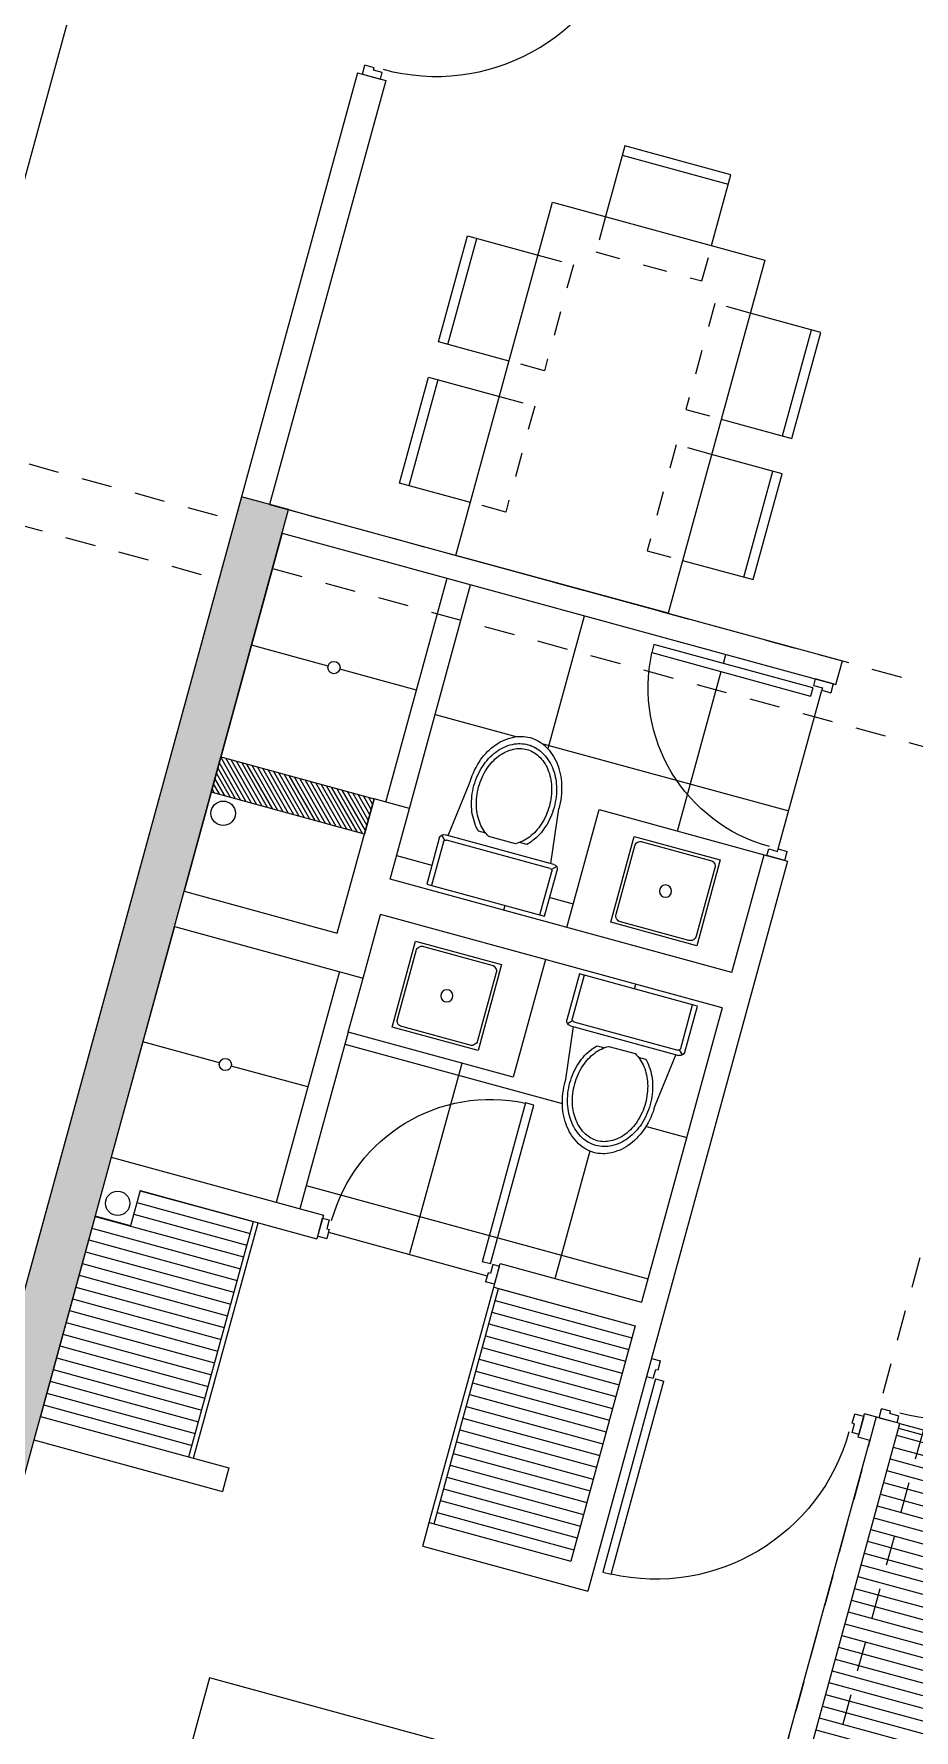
# Model space of a CAD drawing. Header units: millimetres. Extents: x 2471 to 2909, y 1327 to 1568.
# Drawn here: x 2596.99 to 2600.59, y 1375.8 to 1382.75 of the extents above; entities that cross this region are included whole.
import ezdxf

# ---------------------------------------------------------------- set-up
doc = ezdxf.new("R2010")
doc.units = ezdxf.units.MM
doc.set_wipeout_variables(frame=1)
doc.linetypes.add('HIDDEN2', pattern=[0.1875, 0.125, -0.0625])
doc.layers.get('0').update_dxf_attribs({"color": 251, "lineweight": 9})
for name, color, linetype, lineweight in [('A-JARDIN', 251, 'Continuous', 13), ('A-MOBILIARIO', 251, 'Continuous', 13), ('A-MURO BAJO', 251, 'Continuous', 13), ('A-MUROS', 251, 'Continuous', 13), ('A-PLACAS', 251, 'Continuous', 13), ('A-PUERTAS', 251, 'Continuous', 13), ('A-SANITARIOS', 251, 'Continuous', 13), ('A-VIGAS', 251, 'HIDDEN2', 13), ('CLOSET', 251, 'Continuous', 13), ('HATCH', 251, 'Continuous', 13), ('RED-PLUVIAL', 251, 'Continuous', 13)]:
    doc.layers.add(name, color=color, linetype=linetype, lineweight=lineweight)

# ---------------------------------------------------------------- blocks, each defined once
blk = doc.blocks.new('ESTR_PISO-1_PISO')
at = {"layer": 'HATCH'}
h = blk.add_hatch(color=256, dxfattribs=at)
h.dxf.hatch_style = 1
h.paths.add_polyline_path([(-26.45, 2.95), (-29.9, 2.95), (-29.9, 1.5), (-29.65, 1.5), (-29.65, 2.7), (-26.45, 2.7)])
h.paths.add_polyline_path([(-22.65, -2.53), (-18.75, -2.53), (-18.75, 2.87), (-22.45, 2.87), (-22.45, -0.53), (-22.65, -0.53), (-22.65, 3.12), (-18.5, 3.12), (-18.5, -2.78), (-22.65, -2.78)])
h.paths.add_polyline_path([(-29.9, -2.45), (-26.45, -2.45), (-26.45, -2.2), (-29.9, -2.2)])
h.paths.add_polyline_path([(-30.3, -6.8), (-22.4, -6.8), (-22.4, -7.1), (-30.3, -7.1)])
h.paths.add_polyline_path([(-20.85, -4.75), (-21.55, -4.75), (-21.55, -5), (-20.85, -5)])
h.paths.add_polyline_path([(-22.45, 4.92), (-22.45, 6.87), (-18.75, 6.87), (-18.75, 4.92), (-18.55, 4.92), (-18.55, 6.87), (-18.05, 6.87), (-18.05, 7.12), (-22.45, 7.12), (-22.45, 13.72), (-22.65, 13.72), (-22.65, 4.92)])
h.paths.add_polyline_path([(-26.45, 8.52), (-29.65, 8.52), (-29.65, 9.7), (-29.9, 9.7), (-29.9, 8.27), (-26.45, 8.27)])
h.paths.add_polyline_path([(-19.15, 8.92), (-15.75, 8.92), (-15.75, 9.17), (-19.15, 9.17)])
h.paths.add_polyline_path([(-20.65, 18.07), (-16.65, 18.07), (-16.65, 18.32), (-20.65, 18.32)])
h.paths.add_polyline_path([(-19.15, 13.72), (-15.75, 13.72), (-15.75, 13.47), (-19.15, 13.47)])
h.paths.add_polyline_path([(-29.8, 18.32), (-25.8, 18.32), (-25.8, 18.07), (-29.55, 18.07), (-29.55, 17.67), (-29.8, 17.67)])
h.paths.add_polyline_path([(-26.45, 13.37), (-29.9, 13.37), (-29.9, 14.22), (-29.55, 14.22), (-29.55, 13.62), (-26.45, 13.62)])
h.paths.add_polyline_path([(-23.125, 31.12), (-28.725, 31.12), (-28.725, 30.92), (-23.375, 30.92), (-23.375, 24.62), (-23.125, 24.62)])
h.paths.add_polyline_path([(-17.2, 25.67), (-17.2, 24.22), (-17.45, 24.22), (-17.45, 25.67)])
h.paths.add_polyline_path([(-29, 25.67), (-29, 24.22), (-29.25, 24.22), (-29.25, 25.67)])
h.paths.add_polyline_path([(-29.25, 28.37), (-28.2, 28.37), (-28.2, 28.07), (-29.25, 28.07)])
h.paths.add_polyline_path([(-17.2, 30.92), (-17.2, 31.12), (-23.075, 31.12), (-23.075, 30.92)])
at = {"layer": 'A-PLACAS', "elevation": 0}
blk.add_lwpolyline([(-22.45, 4.92), (-22.45, 6.87), (-18.75, 6.87), (-18.75, 4.92), (-18.55, 4.92), (-18.55, 6.87), (-18.05, 6.87), (-18.05, 7.12), (-22.45, 7.12), (-22.45, 13.72), (-22.65, 13.72), (-22.65, 4.92)], close=True, dxfattribs=at)
at = {"layer": 'A-VIGAS'}
for p, q in [((-22.45, 13.72, 0), (-19.15, 13.72, 0)), ((-26.45, 13.62, 0), (-22.65, 13.62, 0)), ((-22.45, 13.47, 0), (-19.15, 13.47, 0)), ((-19.15, 13.47, 0), (-19.15, 9.17, 0)), ((-18.95, 13.47, 0), (-18.95, 9.17, 0)), ((-26.45, 13.37, 0), (-22.65, 13.37, 0))]:
    blk.add_line(p, q, dxfattribs=at)
blk = doc.blocks.new('BOWL-ITALGRIF_VARADERO')
blk.add_lwpolyline([(0.1825, 0.1825), (-0.1825, 0.1825), (-0.1825, -0.1825), (0.1825, -0.1825)], close=True)
blk.add_lwpolyline([(0.145, 0.17), (-0.145, 0.17, 0.414214), (-0.17, 0.145), (-0.17, -0.145, 0.414214), (-0.145, -0.17), (0.145, -0.17, 0.414214), (0.17, -0.145), (0.17, 0.145, 0.414214)], format="xyb", close=True)
blk.add_circle((0, 0), 0.025)
blk = doc.blocks.new('A$C1EFC3661')
at = {"layer": 'A-PUERTAS'}
for p, q in [((0.038, 0.0762), (0.038, 0.75)), ((0.038, 0.75), (0.073, 0.75)), ((0.073, 0.75), (0.073, 0.0762)), ((0.038, 0.0762), (0.073, 0.0762))]:
    blk.add_line(p, q, dxfattribs=at)
at = {"layer": 'A-PUERTAS', "linetype": 'Continuous'}
for p, q in [((0, 0), (0, 0.0762)), ((0, 0.0762), (0.028, 0.0762)), ((0.028, 0.0762), (0.028, 0.0382)), ((0.75, 0.0762), (0.722, 0.0762)), ((0.722, 0.0762), (0.722, 0.0382)), ((0.75, 0), (0.75, 0.0762)), ((0, 0), (0.038, 0)), ((0.028, 0.0382), (0.038, 0.0382)), ((0.038, 0.0382), (0.038, 0)), ((0.712, 0.0382), (0.712, 0)), ((0.722, 0.0382), (0.712, 0.0382)), ((0.75, 0), (0.712, 0))]:
    blk.add_line(p, q, dxfattribs=at)
blk.add_arc((0.038, 0.0762), 0.6738, 89.99756, 90, dxfattribs=at)
at = {"layer": 'A-PUERTAS', "color": 7, "linetype": 'Continuous'}
blk.add_arc((0.038, 0.0762), 0.6738, 0, 87.02248, dxfattribs=at)
blk = doc.blocks.new('SIFON JET_PLANTA')
blk.add_wipeout([(0, -0.25), (-0.195, -0.25), (-0.1995, -0.2495), (-0.2029, -0.2484), (-0.2029, -0.2484), (-0.2067, -0.2462), (-0.2067, -0.2462), (-0.209, -0.244), (-0.209, -0.244), (-0.2091, -0.2441), (-0.2108, -0.2423), (-0.2108, -0.2423), (-0.2108, -0.2423), (-0.2126, -0.2395), (-0.2126, -0.2395), (-0.2138, -0.2369), (-0.2138, -0.2369), (-0.2147, -0.2335), (-0.215, -0.23), (-0.215, -0.227), (-0.215, -0.2181), (-0.44, -0.19), (-0.4428, -0.19), (-0.4467, -0.1899), (-0.449, -0.1899), (-0.4518, -0.1898), (-0.455, -0.1897), (-0.4568, -0.1896), (-0.4592, -0.1894), (-0.4619, -0.1893), (-0.4639, -0.1891), (-0.4651, -0.189), (-0.4651, -0.189), (-0.4695, -0.1887), (-0.4735, -0.1883), (-0.4761, -0.188), (-0.4785, -0.1877), (-0.4812, -0.1874), (-0.4824, -0.1872), (-0.4862, -0.1867), (-0.4884, -0.1864), (-0.4916, -0.1859), (-0.4936, -0.1856), (-0.495, -0.1854), (-0.4974, -0.1849), (-0.4974, -0.1849), (-0.5022, -0.184), (-0.5066, -0.1832), (-0.5094, -0.1826), (-0.5118, -0.1821), (-0.5151, -0.1813), (-0.5177, -0.1807), (-0.5217, -0.1796), (-0.5238, -0.1791), (-0.5267, -0.1783), (-0.5267, -0.1783), (-0.5296, -0.1775), (-0.5321, -0.1768), (-0.5352, -0.1759), (-0.5385, -0.1749), (-0.5385, -0.1749), (-0.5412, -0.174), (-0.5428, -0.1735), (-0.5449, -0.1728), (-0.5465, -0.1722), (-0.5491, -0.1713), (-0.551, -0.1706), (-0.5543, -0.1693), (-0.5568, -0.1683), (-0.5598, -0.1671), (-0.5614, -0.1664), (-0.5644, -0.1652), (-0.5659, -0.1645), (-0.5675, -0.1637), (-0.5702, -0.1625), (-0.5738, -0.1608), (-0.5759, -0.1598), (-0.5781, -0.1587), (-0.5833, -0.1559), (-0.5871, -0.1538), (-0.5896, -0.1524), (-0.5918, -0.1511), (-0.5936, -0.15), (-0.595, -0.1492), (-0.5964, -0.1483), (-0.5987, -0.1469), (-0.6004, -0.1458), (-0.602, -0.1448), (-0.6039, -0.1435), (-0.6058, -0.1422), (-0.607, -0.1415), (-0.6086, -0.1403), (-0.612, -0.1379), (-0.6142, -0.1363), (-0.6153, -0.1355), (-0.6168, -0.1344), (-0.6179, -0.1335), (-0.6193, -0.1324), (-0.6204, -0.1315), (-0.6215, -0.1307), (-0.6223, -0.13), (-0.6235, -0.1291), (-0.6245, -0.1281), (-0.6245, -0.1281), (-0.6262, -0.1268), (-0.6276, -0.1255), (-0.6288, -0.1244), (-0.6305, -0.123), (-0.6318, -0.1217), (-0.6318, -0.1217), (-0.6335, -0.1201), (-0.6347, -0.119), (-0.6347, -0.119), (-0.6379, -0.1158), (-0.64, -0.1137), (-0.6458, -0.1074), (-0.6494, -0.1032), (-0.6554, -0.0958), (-0.6599, -0.0897), (-0.6623, -0.0862), (-0.6646, -0.0826), (-0.6679, -0.0774), (-0.6706, -0.0727), (-0.6722, -0.0699), (-0.6751, -0.0642), (-0.677, -0.0602), (-0.6779, -0.0581), (-0.6792, -0.0551), (-0.6803, -0.0522), (-0.6814, -0.0492), (-0.6827, -0.0457), (-0.6838, -0.0419), (-0.6855, -0.0361), (-0.6864, -0.0321), (-0.687, -0.0296), (-0.6876, -0.0264), (-0.6881, -0.0232), (-0.6891, -0.0164), (-0.6896, -0.0111), (-0.6899, -0.0065), (-0.69, 0), (-0.6899, 0.0044), (-0.6897, 0.0096), (-0.6893, 0.014), (-0.6887, 0.0194), (-0.6881, 0.0236), (-0.6881, 0.0236), (-0.6872, 0.0284), (-0.6867, 0.031), (-0.6855, 0.0361), (-0.6855, 0.0361), (-0.6838, 0.0421), (-0.6838, 0.0421), (-0.6819, 0.048), (-0.6804, 0.0521), (-0.6793, 0.0547), (-0.6779, 0.0582), (-0.6745, 0.0655), (-0.6745, 0.0655), (-0.6722, 0.0699), (-0.6705, 0.0728), (-0.669, 0.0755), (-0.6672, 0.0785), (-0.665, 0.082), (-0.6634, 0.0845), (-0.6611, 0.088), (-0.657, 0.0936), (-0.657, 0.0936), (-0.6534, 0.0984), (-0.6534, 0.0984), (-0.6503, 0.1023), (-0.6453, 0.108), (-0.6386, 0.1152), (-0.6326, 0.121), (-0.6299, 0.1235), (-0.6251, 0.1276), (-0.6206, 0.1314), (-0.6168, 0.1344), (-0.6106, 0.1389), (-0.6061, 0.142), (-0.6, 0.1461), (-0.5963, 0.1484), (-0.5908, 0.1517), (-0.5862, 0.1543), (-0.5794, 0.158), (-0.5693, 0.1629), (-0.5517, 0.1703), (-0.5465, 0.1722), (-0.5385, 0.1749), (-0.5346, 0.176), (-0.5265, 0.1784), (-0.5216, 0.1797), (-0.5148, 0.1813), (-0.5079, 0.1829), (-0.5016, 0.1842), (-0.4865, 0.1867), (-0.4763, 0.188), (-0.4726, 0.1884), (-0.4636, 0.1892), (-0.4549, 0.1897), (-0.449, 0.1899), (-0.44, 0.19), (-0.4322, 0.191), (-0.215, 0.2181), (-0.215, 0.2234), (-0.215, 0.2278), (-0.2149, 0.2323), (-0.2142, 0.2356), (-0.2129, 0.239), (-0.211, 0.2419), (-0.2091, 0.2441), (-0.2077, 0.2455), (-0.2055, 0.247), (-0.2007, 0.2492), (-0.195, 0.25), (-0.195, 0.25), (-0.1605, 0.25), (-0.0975, 0.25), (-0.0323, 0.25), (0, 0.25)])
for p, q in [((-0.215, 0.2181), (-0.44, 0.19)), ((-0.215, -0.23), (-0.215, 0.23)), ((-0.2091, 0.2441), (-0.1921, 0.2271)), ((-0.195, 0.25), (0, 0.25)), ((-0.195, -0.22), (-0.195, 0.22)), ((-0.185, 0.23), (0, 0.23)), ((0, 0.25), (0, -0.25)), ((-0.265, 0.0718), (-0.265, 0.1028)), ((-0.255, -0.0562), (-0.255, 0.0562)), ((-0.265, -0.1028), (-0.265, -0.0718)), ((-0.215, -0.2181), (-0.44, -0.19)), ((-0.2091, -0.2441), (-0.1921, -0.2271)), ((0, -0.25), (-0.195, -0.25)), ((0, -0.23), (-0.185, -0.23))]:
    blk.add_line(p, q)
for points in [[(-0.44, 0.19, 0.076393), (-0.5385, 0.1749, 0.086437), (-0.6168, 0.1344, 0.105872), (-0.6722, 0.0699, 0.125404), (-0.69, 0, 0.125404), (-0.6722, -0.0699, 0.105872), (-0.6168, -0.1344, 0.086437), (-0.5385, -0.1749, 0.076393), (-0.44, -0.19, 0.076393)], [(-0.265, 0.1028, 0.0362), (-0.2844, 0.1202, 0.08725), (-0.3535, 0.1565, 0.077598), (-0.44, 0.17, 0.077598), (-0.5265, 0.1565, 0.08725), (-0.5956, 0.1202, 0.105601), (-0.6443, 0.0627, 0.12364), (-0.66, 0, 0.12364), (-0.6443, -0.0627, 0.105601), (-0.5956, -0.1202, 0.08725), (-0.5265, -0.1565, 0.077598), (-0.44, -0.17, 0.077598)], [(-0.255, 0.0562, 0.100268), (-0.2967, 0.1044, 0.08725), (-0.3596, 0.1374, 0.077598), (-0.44, 0.15, 0.077598), (-0.5204, 0.1374, 0.08725), (-0.5833, 0.1044, 0.105601), (-0.6266, 0.0532, 0.12364), (-0.64, 0, 0.12364), (-0.6266, -0.0532, 0.105601), (-0.5833, -0.1044, 0.08725), (-0.5204, -0.1374, 0.077598), (-0.44, -0.15, 0.077598)], [(-0.44, -0.15, 0.077598), (-0.3596, -0.1374, 0.08725), (-0.2967, -0.1044, 0.100268), (-0.255, -0.0562, 0.12364)], [(-0.44, -0.17, 0.077598), (-0.3535, -0.1565, 0.08725), (-0.2844, -0.1202, 0.0362), (-0.265, -0.1028, 0.12364)]]:
    blk.add_lwpolyline(points, format="xyb")
for centre, radius, start, end in [((-0.195, 0.23), 0.02, 90, 180), ((-0.185, 0.22), 0.01, 90, 180), ((-0.195, -0.23), 0.02, 180, 270), ((-0.185, -0.22), 0.01, 180, 270)]:
    blk.add_arc(centre, radius, start, end)
blk = doc.blocks.new('CAMA 2PLAZAS C_VELADOR')
at = {"layer": 'A-MOBILIARIO'}
for p, q in [((-1.8499, 0), (-0.3999, 0)), ((-1.8499, -0.06), (-1.8499, 0)), ((-0.3999, 0), (-0.3999, -0.06))]:
    blk.add_line(p, q, dxfattribs=at)
at = {"layer": 'A-MOBILIARIO', "linetype": 'Continuous'}
for p, q in [((-1.8499, -0.06), (-0.3999, -0.06)), ((-1.8499, -1.9), (-1.8499, -0.06)), ((-0.3999, -0.06), (-0.3999, -1.9)), ((-1.6633, -0.3958), (-1.6633, -0.1184)), ((-1.6327, -0.0878), (-1.2086, -0.0878)), ((-1.1779, -0.1184), (-1.1779, -0.3958)), ((-1.0719, -0.3958), (-1.0719, -0.1184)), ((-1.0413, -0.0878), (-0.6172, -0.0878)), ((-0.5866, -0.1184), (-0.5866, -0.4118)), ((-1.8499, -0.396), (-0.7546, -0.396)), ((-0.3999, -0.7507), (-0.7546, -0.396)), ((-0.7546, -0.396), (-0.7546, -0.7507)), ((-0.7546, -0.452), (-1.8499, -0.452)), ((-0.6172, -0.4424), (-0.7082, -0.4424)), ((-0.7546, -0.7507), (-0.3999, -0.7507)), ((-0.3999, -1.9), (-1.8499, -1.9))]:
    blk.add_line(p, q, dxfattribs=at)
at = {"layer": 'A-MOBILIARIO'}
for points in [[(-2.2499, -0.4), (-1.8499, -0.4), (-1.8499, 0), (-2.2499, 0)], [(-0.4, -0.4), (0, -0.4), (0, 0), (-0.4, 0)]]:
    blk.add_lwpolyline(points, close=True, dxfattribs=at)
for centre in [(-2.0499, -0.2), (-0.2, -0.2)]:
    blk.add_circle(centre, 0.1344, dxfattribs=at)
at = {"layer": 'A-MOBILIARIO', "linetype": 'Continuous'}
for centre, start, end in [((-1.6327, -0.1184), 90, 180), ((-1.2086, -0.1184), 0, 90), ((-1.0413, -0.1184), 90, 180), ((-0.6172, -0.1184), 0, 90), ((-0.6172, -0.4118), 270, 0)]:
    blk.add_arc(centre, 0.0306, start, end, dxfattribs=at)
blk = doc.blocks.new('P-90 MARCO 3.5x1.5')
at = {"layer": 'A-PUERTAS'}
for p, q in [((0.038, 0.0762), (0.038, 0.8962)), ((0.038, 0.8962), (0.073, 0.8962)), ((0.073, 0.8962), (0.073, 0.0762)), ((0.038, 0.0762), (0.073, 0.0762))]:
    blk.add_line(p, q, dxfattribs=at)
at = {"layer": 'A-PUERTAS', "linetype": 'Continuous'}
for p, q in [((0, 0), (0, 0.0762)), ((0, 0.0762), (0.028, 0.0762)), ((0.028, 0.0762), (0.028, 0.0382)), ((0.9, 0.0762), (0.872, 0.0762)), ((0.872, 0.0762), (0.872, 0.0382)), ((0.9, 0), (0.9, 0.0762)), ((0.028, 0.0382), (0.038, 0.0382)), ((0.038, 0.0382), (0.038, 0)), ((0.862, 0.0382), (0.862, 0)), ((0.872, 0.0382), (0.862, 0.0382)), ((0, 0), (0.038, 0)), ((0.9, 0), (0.862, 0))]:
    blk.add_line(p, q, dxfattribs=at)
at = {"layer": 'A-PUERTAS', "color": 7, "linetype": 'Continuous'}
blk.add_arc((0.038, 0.0762), 0.82, 0, 87.55371, dxfattribs=at)
blk = doc.blocks.new('P-80 MARCO 3.5x1.5')
at = {"layer": 'A-PUERTAS'}
for p, q in [((0.038, 0.0762), (0.038, 0.7962)), ((0.038, 0.7962), (0.073, 0.7962)), ((0.073, 0.7962), (0.073, 0.0762)), ((0.038, 0.0762), (0.073, 0.0762))]:
    blk.add_line(p, q, dxfattribs=at)
at = {"layer": 'A-PUERTAS', "linetype": 'Continuous'}
for p, q in [((0, 0), (0, 0.0762)), ((0, 0.0762), (0.028, 0.0762)), ((0.028, 0.0762), (0.028, 0.0382)), ((0.8, 0.0762), (0.772, 0.0762)), ((0.772, 0.0762), (0.772, 0.0382)), ((0.8, 0), (0.8, 0.0762)), ((0, 0), (0.038, 0)), ((0.028, 0.0382), (0.038, 0.0382)), ((0.038, 0.0382), (0.038, 0)), ((0.762, 0.0382), (0.762, 0)), ((0.772, 0.0382), (0.762, 0.0382)), ((0.8, 0), (0.762, 0))]:
    blk.add_line(p, q, dxfattribs=at)
at = {"layer": 'A-PUERTAS', "color": 7, "linetype": 'Continuous'}
blk.add_arc((0.0365, 0.0755), 0.7216, 0.05198, 87.09685, dxfattribs=at)
blk = doc.blocks.new('TORRE-B_PLAN-GEN')
at = {"layer": 'HATCH'}
h = blk.add_hatch(dxfattribs=at)
h.set_pattern_fill('_USER', color=256, scale=0.6, double=1, pattern_type=0)
h.set_pattern_definition([(270, (-21.65, 29.27), (0.6, 0), []), (0, (-21.65, 29.27), (8e-17, 0.6), [])])
h.paths.add_polyline_path([(-20.2, 28.52), (-20.1881, 28.52), (-20.1881, 28.548), (-20.1501, 28.548), (-20.1501, 29.242), (-20.1881, 29.242), (-20.1881, 29.232), (-20.1881, 29.197), (-20.8619, 29.197), (-20.8619, 29.232), (-20.1881, 29.232), (-20.1881, 29.27), (-21.65, 29.27), (-21.65, 28.02), (-20.9, 28.02), (-20.9, 28.52)])
h.paths.add_polyline_path([(-20.1881, 28.548), (-20.1881, 28.52), (-20.1119, 28.52), (-20.1119, 28.558), (-20.1501, 28.558), (-20.1501, 28.548)])
h = blk.add_hatch(dxfattribs=at)
h.set_pattern_fill('ANSI31', color=256, scale=0.005, angle=-90)
h.set_pattern_definition([(315, (-134.884748, 358.728512), (0.01122532015, 0.01122532015), [])])
h.paths.add_polyline_path([(-21.8, 28.32), (-21.8, 28.17), (-22.45, 28.17), (-22.45, 28.32)])
h = blk.add_hatch(dxfattribs=at)
h.set_pattern_fill('_USER', color=256, scale=0.6, double=1, pattern_type=0)
h.set_pattern_definition([(270, (-21.65, 27.87), (0.6, 0), []), (0, (-21.65, 27.87), (8e-17, 0.6), [])])
h.paths.add_polyline_path([(-20.95, 27.87), (-20.95, 27.37), (-21.65, 27.37), (-21.65, 26.62), (-21.65, 26.6081), (-21.622, 26.6081), (-21.622, 26.5701), (-21.612, 26.5701), (-20.938, 26.5582), (-20.938, 26.5701), (-20.928, 26.6081), (-20.973, 26.6081), (-20.973, 27.2819), (-20.938, 27.2819), (-20.938, 26.6081), (-20.9, 26.6081), (-20.9, 26.62), (-20.2, 26.62), (-20.2, 27.87)])
h.paths.add_polyline_path([(-20.938, 27.2819), (-20.973, 27.2819), (-20.973, 26.6081), (-20.938, 26.6081)], flags=16)
h = blk.add_hatch(dxfattribs=at)
h.set_pattern_fill('_USER', color=256, scale=0.05, pattern_type=0)
h.set_pattern_definition([(0, (-22.3, 20.27), (2e-18, 0.05), [])])
h.paths.add_polyline_path([(-22.3, 26.37), (-22.45, 26.37), (-22.45, 25.52), (-21.82, 25.52), (-21.82, 26.52), (-22.3, 26.52)])
h = blk.add_hatch(dxfattribs=at)
h.set_pattern_fill('_USER', color=256, scale=0.05, pattern_type=0)
h.set_pattern_definition([(0, (-20.73, 20.27), (2e-18, 0.05), [])])
h.paths.add_polyline_path([(-20.78, 26.52), (-20.2, 26.52), (-20.2, 25.52), (-20.78, 25.52)])
h = blk.add_hatch(dxfattribs=at)
h.set_pattern_fill('_USER', color=256, scale=0.05, pattern_type=0)
h.set_pattern_definition([(0, (-19, 19.37), (2e-18, 0.05), [])])
h.paths.add_polyline_path([(-18.8, 24.97), (-18.8, 24.82), (-18.47, 24.82), (-18.47, 26.4), (-19.05, 26.4), (-19.05, 24.97)])
for p, q in [((-22.125, 28.795, 0), (-22.45, 28.795, 0)), ((-21.75, 28.795, 0), (-22.075, 28.795, 0)), ((-22.125, 27.11, 0), (-22.45, 27.11, 0)), ((-21.75, 27.11, 0), (-22.075, 27.11, 0))]:
    blk.add_line(p, q)
for centre in [(-22.1, 28.795, 0), (-22.1, 27.11, 0)]:
    blk.add_circle(centre, 0.025)
at = {"layer": 'A-MOBILIARIO', "extrusion": (3.60285e-08, 4.49067e-08, 1)}
for p, q in [((-21.065, 31.13, 0), (-21.515, 31.13, 0)), ((-22, 30.195, 0), (-22, 30.645, 0)), ((-20.58, 30.195, 0), (-20.58, 30.645, 0)), ((-22, 29.595, 0), (-22, 30.045, 0)), ((-20.58, 29.595, 0), (-20.58, 30.045, 0))]:
    blk.add_line(p, q, dxfattribs=at)
at = {"layer": 'A-MOBILIARIO', "extrusion": (3.60285e-08, 4.49067e-08, 1), "elevation": 0}
for points in [[(-21.065, 30.87), (-21.065, 31.17), (-21.515, 31.17), (-21.515, 30.87)], [(-20.84, 30.87), (-20.84, 29.37), (-21.74, 29.37), (-21.74, 30.87), (-20.84, 30.87)], [(-21.74, 30.195), (-22.04, 30.195), (-22.04, 30.645), (-21.74, 30.645)], [(-20.84, 30.195), (-20.54, 30.195), (-20.54, 30.645), (-20.84, 30.645)], [(-21.74, 29.595), (-22.04, 29.595), (-22.04, 30.045), (-21.74, 30.045)], [(-20.84, 29.595), (-20.54, 29.595), (-20.54, 30.045), (-20.84, 30.045)]]:
    blk.add_lwpolyline(points, dxfattribs=at)
at = {"layer": 'A-MOBILIARIO', "linetype": 'HIDDEN2', "ltscale": 0.5, "extrusion": (3.60285e-08, 4.49067e-08, 1), "elevation": 0}
for points in [[(-21.515, 30.87), (-21.515, 30.72), (-21.065, 30.72), (-21.065, 30.87)], [(-21.74, 30.645), (-21.59, 30.645), (-21.59, 30.195), (-21.74, 30.195)], [(-20.84, 30.645), (-20.99, 30.645), (-20.99, 30.195), (-20.84, 30.195)], [(-21.74, 30.045), (-21.59, 30.045), (-21.59, 29.595), (-21.74, 29.595)], [(-20.84, 30.045), (-20.99, 30.045), (-20.99, 29.595), (-20.84, 29.595)]]:
    blk.add_lwpolyline(points, dxfattribs=at)
at = {"layer": 'A-MURO BAJO', "color": 4}
for p, q in [((-21.75, 28.32, 0), (-21.75, 29.27, 0)), ((-21.65, 28.32, 0), (-21.65, 29.27, 0)), ((-21.75, 27.6, 0), (-21.75, 26.62, 0)), ((-21.65, 27.37, 0), (-21.65, 26.62, 0))]:
    blk.add_line(p, q, dxfattribs=at)
at = {"layer": 'A-MURO BAJO', "elevation": 0}
for points in [[(-20.9, 28.02), (-20.9, 28.52), (-20.2, 28.52)], [(-20.95, 27.87), (-20.95, 27.37), (-21.65, 27.37), (-21.65, 27.6)]]:
    blk.add_lwpolyline(points, dxfattribs=at)
at = {"layer": 'A-MUROS'}
for p, q in [((-22.65, 31.17, 0), (-22.65, 22.57, 0)), ((-22.65, 31.17, 0), (-22.53, 31.17, 0)), ((-22.53, 31.17, 0), (-22.53, 29.37, 0)), ((-23.85, 31.07, 0), (-23.85, 26.2, 0)), ((-22.53, 29.37, 0), (-20.1, 29.37, 0)), ((-20.1, 29.27, 0), (-20.1, 29.37, 0)), ((-22.45, 29.27, 0), (-20.1, 29.27, 0)), ((-22.45, 29.27, 0), (-22.45, 27.75, 0)), ((-20.2, 28.02, 0), (-20.2, 28.52, 0)), ((-20.2, 28.52, 0), (-20.1, 28.52, 0)), ((-20.1, 28.52, 0), (-20.1, 25.42, 0)), ((-21.8, 27.75, 0), (-21.8, 28.32, 0)), ((-20.2, 28.02, 0), (-21.65, 28.02, 0)), ((-20.2, 27.87, 0), (-21.65, 27.87, 0)), ((-20.2, 27.87, 0), (-20.2, 26.62, 0)), ((-22.45, 27.75, 0), (-21.8, 27.75, 0)), ((-22.45, 27.6, 0), (-22.45, 26.62, 0)), ((-22.45, 26.62, 0), (-21.55, 26.62, 0)), ((-21.55, 26.62, 0), (-21.55, 26.52, 0)), ((-20.8, 26.52, 0), (-20.8, 26.62, 0)), ((-20.8, 26.62, 0), (-20.2, 26.62, 0)), ((-22.3, 26.52, 0), (-21.55, 26.52, 0)), ((-22.3, 26.52, 0), (-22.3, 26.37, 0)), ((-20.8, 26.52, 0), (-20.2, 26.52, 0)), ((-20.2, 26.52, 0), (-20.2, 25.52, 0)), ((-19.2, 26.32, 0), (-19.2, 26.42, 0)), ((-19.05, 26.42, 0), (-19.2, 26.42, 0)), ((-19.05, 24.97, 0), (-19.05, 26.42, 0)), ((-22.45, 26.37, 0), (-22.45, 25.52, 0)), ((-22.3, 26.37, 0), (-22.45, 26.37, 0)), ((-19.15, 26.32, 0), (-19.2, 26.32, 0)), ((-19.15, 24.57, 0), (-19.15, 26.32, 0)), ((-22.45, 25.52, 0), (-21.65, 25.52, 0)), ((-21.65, 25.52, 0), (-21.65, 25.42, 0)), ((-20.8, 25.42, 0), (-20.8, 25.52, 0)), ((-20.8, 25.52, 0), (-20.2, 25.52, 0)), ((-22.45, 25.42, 0), (-21.65, 25.42, 0)), ((-20.8, 25.42, 0), (-20.1, 25.42, 0))]:
    blk.add_line(p, q, dxfattribs=at)
at = {"layer": 'A-MUROS', "color": 3, "elevation": 0}
blk.add_lwpolyline([(-21.8, 28.32), (-21.8, 28.17), (-22.45, 28.17), (-22.45, 28.32)], close=True, dxfattribs=at)
at = {"layer": 'A-MUROS', "elevation": 0}
for points in [[(-21.65, 28.02), (-21.65, 28.32), (-21.8, 28.32)], [(-22.45, 27.6), (-21.65, 27.6), (-21.65, 27.87)]]:
    blk.add_lwpolyline(points, dxfattribs=at)
at = {"layer": 'CLOSET'}
for p, q in [((-21.82, 25.52, 0), (-21.82, 26.52, 0)), ((-21.8, 25.52, 0), (-21.8, 26.52, 0)), ((-20.8, 25.52, 0), (-20.8, 26.52, 0)), ((-20.78, 25.52, 0), (-20.78, 26.52, 0))]:
    blk.add_line(p, q, dxfattribs=at)
at = {"layer": 'CLOSET', "elevation": 0}
for points in [[(-19.05, 26.42), (-18.45, 26.42), (-18.45, 24.82)], [(-19.05, 26.4), (-18.47, 26.4), (-18.47, 24.82)]]:
    blk.add_lwpolyline(points, dxfattribs=at)
at = {"layer": 'HATCH'}
for p, q in [((-20.1501, 28.558, 0), (-20.1501, 29.232, 0)), ((-21.512, 26.5582, 0), (-20.838, 26.5582, 0))]:
    blk.add_line(p, q, dxfattribs=at)
at = {"layer": 'RED-PLUVIAL'}
for centre in [(-22.38, 28.1, 0), (-22.375, 26.445, 0), (-22.375, 26.445, 0)]:
    blk.add_circle(centre, 0.05, dxfattribs=at)
blk.add_blockref('ESTR_PISO-1_PISO', (0, 15.65, 0))
at = {"layer": 'A-MOBILIARIO', "extrusion": (-3.60286e-08, -4.49068e-08, -1), "zscale": -1, "rotation": 179.9999999999999}
blk.add_blockref('CAMA 2PLAZAS C_VELADOR', (19.6501, 22.77, 0), dxfattribs=at)
at = {"layer": 'A-PUERTAS', "linetype": 'Continuous', "extrusion": (3.60285e-08, 4.49067e-08, 1), "rotation": 270}
blk.add_blockref('P-90 MARCO 3.5x1.5', (-22.6281, 32.07, 0), dxfattribs=at)
at = {"layer": 'A-PUERTAS', "linetype": 'Continuous', "extrusion": (4.49068e-08, -3.60286e-08, -1), "zscale": -1, "rotation": 270}
blk.add_blockref('A$C1EFC3661', (20.1119, 29.27, 0), dxfattribs=at)
at = {"layer": 'A-PUERTAS', "linetype": 'Continuous', "extrusion": (-3.60286e-08, -4.49068e-08, -1), "zscale": -1}
blk.add_blockref('A$C1EFC3661', (20.8, 26.5319, 0), dxfattribs=at)
at = {"layer": 'A-PUERTAS', "linetype": 'Continuous', "extrusion": (3.60286e-08, 4.49068e-08, 1), "rotation": 270}
blk.add_blockref('P-80 MARCO 3.5x1.5', (-19.1381, 27.22, 0), dxfattribs=at)
at = {"layer": 'A-PUERTAS', "linetype": 'Continuous', "extrusion": (4.49067e-08, 3.60285e-08, -1), "zscale": -1, "rotation": 180}
blk.add_blockref('P-90 MARCO 3.5x1.5', (20.1, 26.4081, 0), dxfattribs=at)
at = {"layer": 'A-SANITARIOS', "xscale": -1}
blk.add_blockref('BOWL-ITALGRIF_VARADERO', (-20.55, 28.27, 0), dxfattribs=at)
at = {"layer": 'A-SANITARIOS', "xscale": -1.000000000000001, "rotation": 179.9999999999999}
blk.add_blockref('BOWL-ITALGRIF_VARADERO', (-21.3, 27.62, 0), dxfattribs=at)
at = {"layer": 'A-SANITARIOS', "extrusion": (-4.49068e-08, -3.60286e-08, -1), "zscale": -1, "rotation": 270.0000013312231}
blk.add_blockref('SIFON JET_PLANTA', (21.25, 28.04, 0), dxfattribs=at)
at = {"layer": 'A-SANITARIOS', "extrusion": (4.49068e-08, 3.60286e-08, -1), "zscale": -1, "rotation": 90.00000133122361}
blk.add_blockref('SIFON JET_PLANTA', (20.55, 27.85, 0), dxfattribs=at)
blk = doc.blocks.new('terraza esquina')
at = {"layer": 'A-JARDIN', "true_color": 0x4d6600}
h = blk.add_hatch(dxfattribs=at)
h.set_pattern_fill('AR-SAND', color=58, scale=0.001, angle=15.2922)
h.set_pattern_definition([(52.7922, (-225.920287, -156.84542), (-0.0144512492, 0.0467864795), [0, -0.038608, 0, -0.04318, 0, -0.041275]), (22.7922, (-225.920287, -156.84542), (0.024455046, 0.081000276), [0, -0.020828, 0, -0.034798, 0, -0.013335]), (342.7922, (-225.950423, -156.85366), (0.076260692, 0.0210004), [0, -0.0127, 0, -0.04572, 0, -0.05969]), (332.7922, (-225.95042, -156.85366), (0.06777257, 0.041641784), [0, -0.00635, 0, -0.029972, 0, -0.03429])])
edge = h.paths.add_edge_path()
edge.add_line((32.674, 40.9484), (32.6741, 51.0448))
edge.add_line((32.6741, 51.0448), (37.7272, 47.4153))
edge.add_arc((37.1438, 46.6031), 1, -44.76453, 54.31138, ccw=False)
edge.add_line((37.8538, 45.8989), (35.669, 43.6961))
edge.add_arc((37.089, 42.2877), 2, 135.23547, 238.37136)
edge.add_line((36.0402, 40.5848), (38.9, 38.8234))
edge.add_arc((38.3756, 37.972), 1, -38.06577, 58.37136, ccw=False)
edge.add_line((39.1629, 37.3554), (35.5816, 32.7824))
edge.add_arc((37.1562, 31.5493), 2, 141.93423, 231.84968)
edge.add_line((35.9207, 29.9765), (39.0247, 27.5383))
edge.add_arc((38.5614, 26.9485), 0.75, -90, 51.84968, ccw=False)
edge.add_line((38.5614, 26.1985), (31.824, 26.1985))
edge.add_line((31.824, 26.1985), (31.824, 27.8484))
edge.add_line((31.824, 27.8484), (30.9239, 27.8484))
edge.add_line((30.9239, 27.8484), (30.9239, 29.6484))
edge.add_line((30.9239, 29.6484), (34.1239, 29.6484))
edge.add_line((34.1239, 29.6484), (34.1239, 31.3043))
edge.add_spline(control_points=[(34.1239, 31.3043), (34.2045, 31.227), (34.4631, 30.979), (34.4623, 30.4403), (34.4791, 29.8928), (35.0409, 29.6516), (34.4689, 29.1251), (33.9577, 29.057), (33.5052, 28.3635), (33.1871, 29.0446), (32.5631, 28.791), (32.2259, 29.3535), (31.7437, 29.3932), (31.3083, 29.1094), (31.7384, 28.7611), (31.071, 28.5535), (31.6808, 28.0811), (32.3547, 28.72), (32.0563, 28.0097), (32.5367, 27.7323), (32.917, 28.184), (33.2871, 27.6352), (33.5901, 28.0135), (33.9082, 27.5378), (34.2782, 27.9698), (34.7871, 28.2414), (34.9654, 27.6411), (35.5605, 27.5763), (35.6934, 27.985), (36.1261, 28.1097), (36.4182, 27.7535), (36.8398, 28.0139), (37.0324, 27.6051), (37.599, 27.8399), (37.1602, 28.1773), (37.6099, 28.5173), (37.1628, 28.6474), (36.8141, 28.7783), (36.7717, 28.3277), (36.2323, 28.178), (36.0851, 28.6406), (36.1811, 28.9728), (36.5603, 29.0256), (36.2848, 29.3345), (36.0608, 28.9724), (35.9129, 29.5905), (35.4285, 29.5807), (35.4785, 29.9979), (35.2969, 30.3124), (34.8499, 30.2168), (34.971, 30.8368), (34.4297, 31.2274), (34.9622, 31.6173), (34.8934, 32.0608), (35.1307, 32.3756), (34.9175, 32.6782), (35.215, 32.8544), (34.8744, 33.1485), (35.3152, 33.4195), (35.6992, 33.4626), (35.6602, 33.7214), (35.8177, 33.9157), (36.0916, 33.7237), (36.0489, 34.1909), (36.2858, 34.4493), (36.7439, 34.3671), (36.5856, 34.7724), (36.3192, 34.4808), (35.9887, 34.7371), (36.2726, 35.0983), (36.6229, 35.1846), (36.8778, 35.7263), (37.1795, 35.3071), (37.5653, 35.5501), (37.3804, 35.8154), (37.3524, 36.2678), (38.108, 36.4501), (37.6541, 36.9571), (37.353, 36.5632), (37.3654, 37.1491), (37.0461, 37.4541), (37.5529, 37.7106), (37.0163, 37.8824), (37.3428, 38.3211), (36.9563, 38.3574), (36.9658, 38.7355), (37.4468, 38.9819), (37.4887, 38.5083), (37.9514, 38.7256), (37.6545, 39.1822), (37.3444, 39.2717), (37.1741, 39.6679), (36.9145, 39.3205), (36.6924, 39.811), (36.4868, 39.3485), (36.2055, 39.8408), (36.129, 40.1577), (35.6673, 40.1458), (35.9293, 40.4816), (35.3778, 40.6752), (35.5197, 40.3141), (35.1565, 40.2318), (35.0622, 40.5322), (34.7959, 40.8083), (35.0501, 40.9367), (35.0281, 41.2313), (34.7246, 41.4537), (34.8872, 41.8319), (34.655, 42.1657), (34.9027, 42.3005), (34.7485, 42.5343), (34.6142, 42.3446), (34.4377, 42.6349), (34.6729, 42.8308), (34.347, 43.0695), (34.742, 43.135), (34.7916, 43.6537), (35.0398, 43.169), (35.2284, 43.5435), (34.8089, 43.6152), (35.0733, 44.0331), (35.371, 44.0596), (35.4308, 44.3466), (35.4034, 44.801), (35.9473, 44.4695), (36.1371, 44.9629), (36.3409, 45.2883), (36.0884, 45.5935), (35.795, 45.2926), (35.6921, 45.6377), (35.4656, 45.4781), (35.0697, 45.6644), (35.3102, 46.0721), (35.1685, 46.6591), (35.7542, 46.3535), (35.894, 46.9096), (35.8764, 47.5847), (36.3852, 47.2258), (36.8113, 47.7027), (36.2164, 47.7304), (36.4839, 48.199), (35.9585, 48.1995), (36.2031, 47.9248), (36.0403, 47.7739), (35.8011, 47.524), (35.6613, 48.0911), (35.0891, 48.3458), (35.5997, 48.6042), (35.2068, 48.7849), (35.1927, 49.0697), (34.883, 49.0637), (34.9551, 48.8601), (34.6445, 48.7905), (34.6654, 49.1803), (34.2706, 49.2461), (33.8983, 49.1281), (33.8303, 49.4769), (33.6959, 49.7965), (33.1921, 49.6481), (33.4691, 49.3404), (33.2239, 49.2116), (33.0762, 49.4147), (32.9901, 49.0883), (33.239, 49.0864), (33.2217, 48.7926), (33.3963, 48.9314), (33.5143, 48.7146), (33.3984, 48.655), (33.3417, 48.6258)], knot_values=[0, 0, 0, 0, 0.325992, 1.045727, 1.530671, 1.827246, 2.503225, 2.888886, 3.601597, 3.977482, 4.52427, 5.149665, 5.580895, 5.947946, 6.230895, 6.651616, 7.039077, 7.684275, 8.077303, 8.470535, 8.891379, 9.401716, 9.634108, 9.936062, 10.564729, 10.865656, 11.456332, 11.888489, 12.248234, 12.576925, 13.030745, 13.363809, 13.69048, 14.076141, 14.405129, 14.744668, 15.096397, 15.390072, 15.673021, 16.149605, 16.523474, 16.874373, 17.078495, 17.329084, 17.501253, 17.958454, 18.349457, 18.644827, 19.024488, 19.240544, 19.741086, 20.278689, 20.784398, 21.1692, 21.562043, 21.80928, 22.037419, 22.263778, 22.74482, 23.076859, 23.221084, 23.452032, 23.630928, 23.911109, 24.350053, 24.634942, 24.838822, 25.138971, 25.401677, 25.729083, 26.191401, 26.601997, 26.94079, 27.270016, 27.45762, 27.798321, 28.480547, 28.811913, 29.050127, 29.421275, 29.86204, 30.138883, 30.442367, 30.833746, 31.031375, 31.284062, 31.725603, 31.974528, 32.246514, 32.689642, 33.093817, 33.352817, 33.567457, 33.914132, 34.128356, 34.494424, 34.961615, 35.18537, 35.403205, 35.759667, 35.949366, 36.165133, 36.522605, 36.839114, 36.955502, 37.246003, 37.526252, 37.981231, 38.286114, 38.450341, 38.636607, 38.739539, 38.947905, 39.229543, 39.447312, 39.679487, 40.036387, 40.300212, 40.504937, 40.751545, 41.146826, 41.404593, 41.563928, 41.986869, 42.285769, 42.872455, 43.137003, 43.404908, 43.697906, 43.910283, 44.06541, 44.358909, 44.913408, 45.253241, 45.631957, 46.086857, 46.631847, 47.036933, 47.401921, 47.722849, 48.063841, 48.315067, 48.537502, 48.729139, 48.907615, 49.423788, 49.873149, 50.150958, 50.411953, 50.746704, 50.905549, 51.01571, 51.229362, 51.440715, 51.892974, 52.160142, 52.427146, 52.769441, 53.091085, 53.370271, 53.526337, 53.675686, 53.873288, 54.042242, 54.248627, 54.341807, 54.514737, 54.680296, 54.680296, 54.680296, 54.680296], degree=3, periodic=0)
edge.add_spline(control_points=[(33.3417, 48.6258), (33.2559, 48.6105), (33.0751, 48.5782), (33.312, 48.0877), (32.8836, 47.3286), (33.5644, 47.5), (33.5791, 47.1216), (33.4327, 46.817), (32.9902, 47.1377), (33.3477, 46.4117), (32.986, 46.1466), (32.9797, 45.7488), (33.2062, 45.4774), (32.7684, 45.0985), (33.2063, 45.2407), (33.4896, 44.9104), (33.0755, 44.7721), (33.3868, 44.4588), (33.1123, 44.2226), (32.7753, 44.0902), (32.966, 43.7198), (32.7394, 43.2821), (33.1547, 43.2941), (33.2093, 42.9758), (33.0328, 42.871), (33.0049, 42.6525), (32.9685, 42.3921), (33.3692, 42.2923), (32.9681, 41.9798), (33.0247, 41.5492), (33.5182, 41.5878), (33.4139, 41.1041), (33.6323, 40.7311), (33.9367, 40.8926), (34.1097, 40.4272), (33.712, 40.5598), (33.7151, 40.1839), (34.0167, 40.0508), (33.8864, 39.574), (33.5845, 39.3308), (33.79, 38.8268), (34.0621, 39.2771), (34.4533, 38.7508), (33.8148, 38.6887), (34.5607, 38.3945), (33.97, 38.2317), (34.1133, 37.6921), (33.6373, 37.9294), (33.6201, 37.5448), (33.5911, 37.2692), (33.7284, 36.9421), (34.1359, 36.818), (33.8514, 36.5028), (33.7129, 36.0937), (34.2988, 35.8677), (33.9251, 35.567), (33.6937, 35.8332), (33.6074, 35.6144), (33.4103, 35.4132), (33.8838, 35.3159), (33.544, 35.007), (33.9878, 34.7668), (34.0872, 35.2069), (34.5567, 35.0798), (34.4091, 34.6873), (34.9665, 34.8077), (35.0853, 33.9503), (34.5283, 34.1), (34.5025, 34.3729), (34.1854, 34.2487), (34.3098, 33.9317), (34.196, 33.7423), (34.124, 33.6224)], knot_values=[0, 0, 0, 0, 0.212693, 0.448327, 1.324982, 1.592455, 1.941718, 2.1606, 2.426364, 2.899717, 3.386602, 3.69186, 3.981915, 4.335381, 4.564495, 4.898461, 5.123575, 5.429382, 5.719503, 6.01983, 6.351505, 6.758715, 7.00452, 7.251488, 7.470371, 7.535228, 7.909532, 8.068993, 8.490126, 8.812154, 9.090134, 9.602654, 9.910724, 10.110123, 10.425197, 10.625864, 10.913552, 11.09954, 11.540145, 12.003537, 12.283487, 12.574356, 12.949024, 13.211422, 13.608241, 13.923692, 14.314407, 14.607828, 14.833523, 15.190129, 15.526669, 15.827393, 16.112219, 16.499576, 16.970297, 17.200732, 17.486262, 17.590393, 17.819072, 18.103532, 18.363639, 18.647334, 18.992303, 19.320774, 19.551511, 19.847167, 20.460152, 20.82148, 20.925082, 21.161162, 21.392858, 21.792176, 21.792176, 21.792176, 21.792176], degree=3, periodic=0)
edge.add_line((34.124, 33.6224), (34.124, 34.4484))
edge.add_line((34.124, 34.4484), (33.324, 34.4484))
edge.add_line((33.324, 34.4484), (33.324, 40.9484))
edge.add_line((33.324, 40.9484), (32.674, 40.9484))
edge = h.paths.add_edge_path(flags=16)
edge.add_arc((36.2032, 27.1102), 0.6, 0, 180)
edge.add_arc((36.2032, 27.1102), 0.6, 180, 360)
edge = h.paths.add_edge_path(flags=16)
edge.add_arc((34.5028, 27.1099), 0.6, 0, 180)
edge.add_arc((34.5028, 27.1099), 0.6, 180, 360)
edge = h.paths.add_edge_path(flags=16)
edge.add_arc((32.8028, 27.1099), 0.6, 0, 180)
edge.add_arc((32.8028, 27.1099), 0.6, 180, 360)
edge = h.paths.add_edge_path(flags=16)
edge.add_arc((37.9028, 27.1099), 0.6, 0, 180)
edge.add_arc((37.9028, 27.1099), 0.6, 180, 360)
edge = h.paths.add_edge_path(flags=16)
edge.add_arc((38.1443, 37.9553), 0.6, 0, 180)
edge.add_arc((38.1443, 37.9553), 0.6, 180, 360)
edge = h.paths.add_edge_path(flags=16)
edge.add_arc((36.7488, 46.3908), 0.6, 0, 180)
edge.add_arc((36.7488, 46.3908), 0.6, 180, 360)

msp = doc.modelspace()

# ---------------------------------------------------------------- block references
at = {"rotation": 344.7077888221265}
msp.add_blockref('TORRE-B_PLAN-GEN', (2611.9392, 1346.5499, 0), dxfattribs=at)

# ---------------------------------------------------------------- next in the draw order: block references
at = {"rotation": 344.7077919424826}
msp.add_blockref('terraza esquina', (2562.489, 1354.806, 0), dxfattribs=at)

doc.saveas('drawing.dxf')
